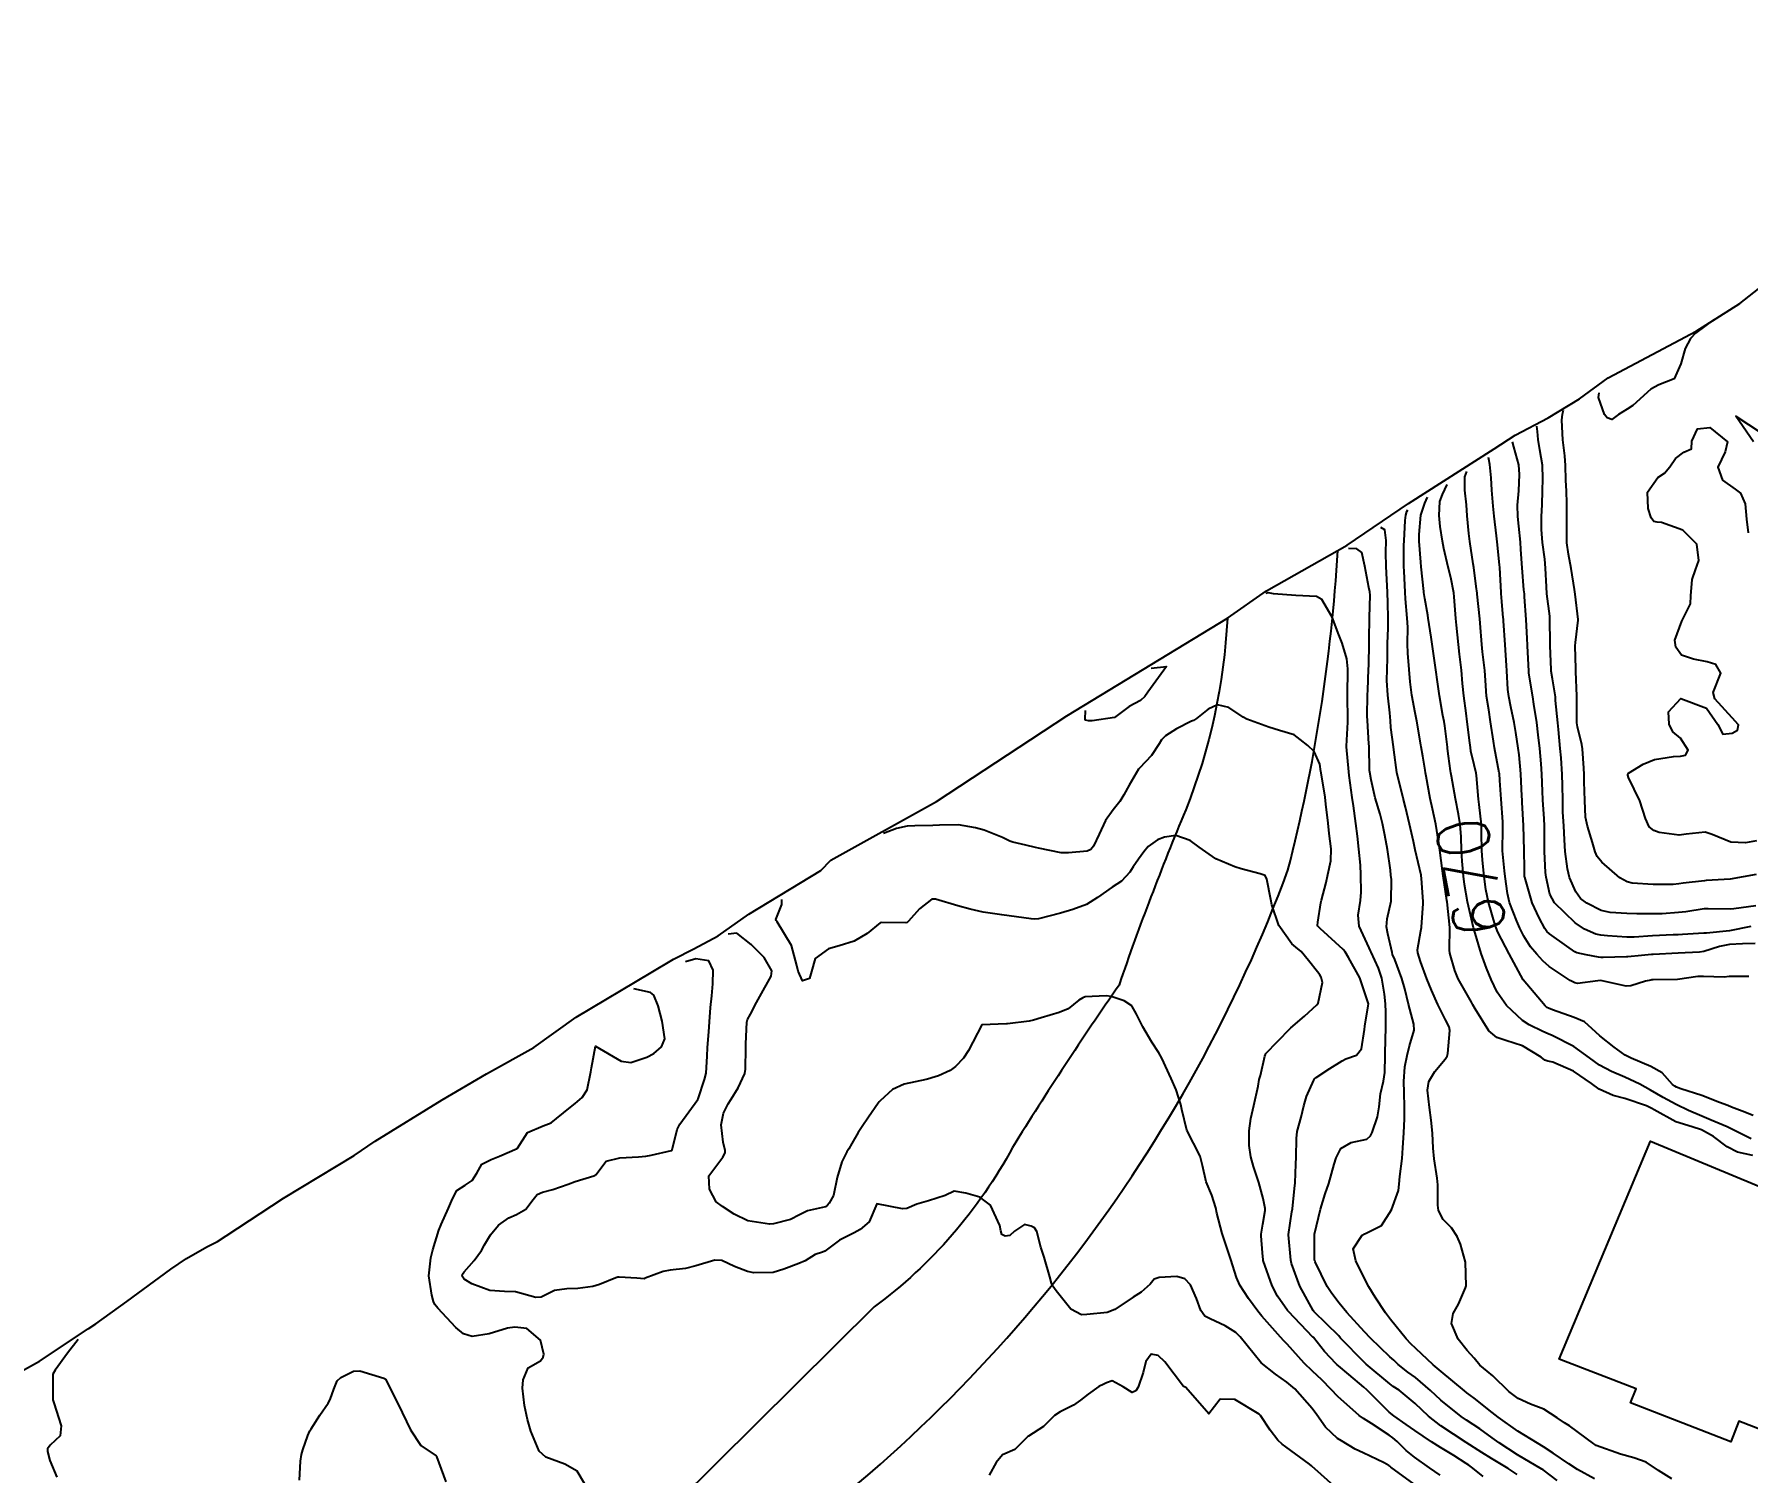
# Model space of a CAD drawing. Header units: metres. Extents: x 292545 to 299085, y 7450245 to 7463078.
# Drawn here: x 295936.3 to 296069.5, y 7459492.9 to 7459604.6 of the extents above; entities that cross this region are included whole.
import ezdxf
from ezdxf.enums import TextEntityAlignment as Align

# ---------------------------------------------------------------- set-up
doc = ezdxf.new("R2010")
doc.units = ezdxf.units.M
for name, color, linetype in [('Area', 45, 'Continuous'), ('Cotas', 45, 'Continuous'), ('Curvas de Nivel 1m', 11, 'Continuous'), ('Curvas de Nivel 5m', 15, 'Continuous'), ('Edificações', 30, 'Continuous'), ('Vias Primárias', 230, 'Continuous')]:
    doc.layers.add(name, color=color, linetype=linetype)
doc.styles.add('Style-STANDARD', font='STANDARD.shx')

msp = doc.modelspace()

# ---------------------------------------------------------------- linework, layer by layer
at = {"layer": 'Area'}
msp.add_polyline3d([(295930.14, 7459497.87, 676.75), (295936.75, 7459501.52, 672.89), (295940.52, 7459504.03, 660.57), (295941.13, 7459504.43, 671.95), (295943.53, 7459506.15, 668.18), (295946.95, 7459508.68, 664.49), (295948.16, 7459509.5, 663.07), (295949.74, 7459510.41, 669.25), (295950.58, 7459510.83, 661.02), (295951.25, 7459511.26, 660.3), (295955.7, 7459514.19, 670.05), (295961.18, 7459517.51, 664.62), (295962.83, 7459518.62, 669.7), (295968.02, 7459521.83, 668.16), (295971.48, 7459523.85, 669.39), (295975.15, 7459525.89, 669.17), (295978.45, 7459528.26, 669.12), (295984.27, 7459531.71, 661.74), (295986.01, 7459532.76, 671.01), (295987.59, 7459533.56, 671.41), (295989.47, 7459534.58, 666.05), (295991.86, 7459536.25, 666.91), (295997.44, 7459539.66, 664.44), (295998.22, 7459540.45, 664.55), (296006.43, 7459545, 665.01), (296016.55, 7459551.66, 665.96), (296029.03, 7459559.26, 665.61), (296032.08, 7459561.37, 665.74), (296038.33, 7459564.94, 667.15), (296043.1, 7459568.17, 670.82), (296049.76, 7459572.41, 674.24), (296051.39, 7459573.48, 675.14), (296053.96, 7459574.82, 676.49), (296056.38, 7459576.29, 691.62), (296058.6, 7459577.94, 677.05), (296065.46, 7459581.55, 688.71), (296068.83, 7459583.71, 691.36), (296070.66, 7459585.13, 687.36)], dxfattribs=at)
at = {"layer": 'Curvas de Nivel 1m', "flags": 128}
for points, elevation in [([(296066.8, 7459582.44), (296065.41, 7459581.4), (296065.01, 7459581), (296064.59, 7459580.22), (296064.27, 7459579.01), (296063.74, 7459577.85), (296062.56, 7459577.38), (296061.93, 7459577.04), (296060.54, 7459575.79), (296060.1, 7459575.5), (296059.41, 7459575.07), (296058.9, 7459574.7), (296058.53, 7459574.82), (296058.34, 7459575.08), (296057.87, 7459576.41), (296057.91, 7459576.77)], 677), ([(296070.11, 7459539.33), (296068.1, 7459538.97), (296066.23, 7459538.86), (296066.1, 7459538.85), (296064.45, 7459538.66), (296064.1, 7459538.61), (296063.65, 7459538.56), (296062.1, 7459538.56), (296060.48, 7459538.67), (296060.1, 7459538.76), (296059.51, 7459539.07), (296058.12, 7459540.29), (296057.77, 7459540.73), (296057.61, 7459541.09), (296057.4, 7459541.82), (296057.01, 7459543.1), (296056.86, 7459543.8), (296056.79, 7459545.1), (296056.75, 7459546.54), (296056.74, 7459547.1), (296056.72, 7459547.61), (296056.61, 7459549.1), (296056.56, 7459549.44), (296056.24, 7459550.8), (296056.18, 7459551.11), (296056.18, 7459551.17), (296056.18, 7459553.11), (296056.18, 7459553.2), (296056.1, 7459555.11), (296056.1, 7459555.31), (296056.06, 7459557.11), (296056.07, 7459557.36), (296056.29, 7459559.11), (296056.29, 7459559.16), (296056.05, 7459561.11), (296056, 7459561.48), (296055.73, 7459563.12), (296055.52, 7459564.23), (296055.4, 7459565.12), (296055.39, 7459566.08), (296055.4, 7459567.12), (296055.39, 7459568.18), (296055.37, 7459569.12), (296055.32, 7459569.97), (296055.29, 7459571.12), (296055.24, 7459571.87), (296055.08, 7459573.12), (296055.02, 7459574.63), (296055.07, 7459575.12), (296055.14, 7459575.43)], 676), ([(296069.91, 7459572.95), (296068.53, 7459574.96), (296070.51, 7459573.65)], 677), ([(296070.14, 7459541.96), (296069.28, 7459541.8), (296068.14, 7459541.84), (296066.69, 7459542.44), (296066.15, 7459542.62), (296064.68, 7459542.47), (296064.14, 7459542.39), (296062.58, 7459542.6), (296062.15, 7459542.76), (296061.81, 7459543.04), (296061.51, 7459543.7), (296061.08, 7459545.05), (296060.2, 7459546.88), (296060.15, 7459547.06), (296060.15, 7459547.12), (296060.2, 7459547.22), (296061.34, 7459547.92), (296062.22, 7459548.28), (296063.7, 7459548.5), (296064.22, 7459548.54), (296064.61, 7459548.62), (296064.83, 7459549), (296064.23, 7459549.92), (296063.64, 7459550.42), (296063.34, 7459551.02), (296063.3, 7459551.97), (296064.27, 7459553.01), (296066.26, 7459552.26), (296067.14, 7459550.98), (296067.51, 7459550.25), (296068.24, 7459550.32), (296068.65, 7459550.54), (296068.74, 7459550.96), (296068.25, 7459551.51), (296066.89, 7459552.98), (296066.78, 7459553.49), (296067.36, 7459554.97), (296066.97, 7459555.65), (296066.3, 7459555.86), (296065.24, 7459556.07), (296064.31, 7459556.37), (296063.86, 7459557.01), (296063.79, 7459557.55), (296064.34, 7459559.01), (296065, 7459560.36), (296065.03, 7459561), (296065.13, 7459562.25), (296065.39, 7459563), (296065.66, 7459563.74), (296065.49, 7459565), (296064.42, 7459566.09), (296062.76, 7459566.7), (296062.43, 7459566.72), (296062.17, 7459566.77), (296061.95, 7459567.04), (296061.72, 7459567.77), (296061.68, 7459569.04), (296062.47, 7459570.19), (296062.99, 7459570.51), (296063.4, 7459571.02), (296063.85, 7459571.66), (296064.49, 7459572.16), (296065.09, 7459572.41), (296065.12, 7459573), (296065.54, 7459573.97), (296066.52, 7459574.08), (296067.88, 7459572.97), (296067.71, 7459572.19), (296067.14, 7459570.98), (296067.49, 7459569.99), (296068.47, 7459569.28), (296068.9, 7459568.96), (296069.25, 7459568.15), (296069.37, 7459566.95), (296069.48, 7459565.89)], 677), ([(296069.7, 7459535.3), (296068.05, 7459534.97), (296066.26, 7459534.78), (296066.05, 7459534.77), (296064.39, 7459534.67), (296064.05, 7459534.65), (296063.67, 7459534.64), (296062.05, 7459534.56), (296060.62, 7459534.48), (296060.05, 7459534.48), (296058.55, 7459534.58), (296058.05, 7459534.61), (296057.66, 7459534.7), (296056.78, 7459535.1), (296056.06, 7459535.57), (296054.45, 7459537.13), (296054.09, 7459537.8), (296053.79, 7459539.13), (296053.75, 7459539.49), (296053.67, 7459541.13), (296053.66, 7459541.6), (296053.67, 7459543.13), (296053.64, 7459543.65), (296053.53, 7459545.14), (296053.5, 7459545.82), (296053.47, 7459547.14), (296053.41, 7459547.93), (296053.3, 7459549.14), (296053.18, 7459550.2), (296053.06, 7459551.14), (296052.83, 7459552.57), (296052.75, 7459553.15), (296052.46, 7459554.98), (296052.44, 7459555.15), (296052.35, 7459557.11), (296052.35, 7459557.15), (296052.32, 7459557.67), (296052.23, 7459559.15), (296052.11, 7459560.91), (296052.1, 7459561.15), (296052.07, 7459561.45), (296051.93, 7459563.16), (296051.83, 7459564.59), (296051.79, 7459565.16), (296051.66, 7459566.4), (296051.59, 7459567.16), (296051.58, 7459568.03), (296051.67, 7459569.16), (296051.73, 7459570.42), (296051.66, 7459571.16), (296051.41, 7459572.09), (296051.28, 7459572.56), (296051.19, 7459572.96)], 674), ([(296070.04, 7459533.98), (296069.05, 7459533.96), (296068.04, 7459533.89), (296067.27, 7459533.74), (296066.04, 7459533.36), (296065.72, 7459533.31), (296064.04, 7459533.23), (296062.11, 7459533.12), (296062.03, 7459533.11), (296061.97, 7459533.11), (296061.19, 7459533.05), (296060.14, 7459532.95), (296060.03, 7459532.94), (296058.22, 7459532.89), (296058.03, 7459532.89), (296057.86, 7459532.91), (296056.91, 7459533.1), (296056.18, 7459533.26), (296056.03, 7459533.32), (296055.39, 7459533.77), (296054.05, 7459534.72), (296053.84, 7459534.92), (296053.7, 7459535.14), (296053.24, 7459535.96), (296052.7, 7459537.14), (296052.13, 7459539.13), (296052.12, 7459539.15), (296052.11, 7459539.88), (296052.09, 7459541.12), (296052.09, 7459541.15), (296052.09, 7459541.19), (296052.03, 7459543.15), (296051.94, 7459544.92), (296051.93, 7459545.15), (296051.91, 7459545.42), (296051.83, 7459547.16), (296051.7, 7459548.64), (296051.63, 7459549.16), (296051.44, 7459550.36), (296051.3, 7459551.16), (296051.06, 7459552.37), (296050.9, 7459553.17), (296050.83, 7459553.72), (296050.73, 7459555.17), (296050.71, 7459555.59), (296050.6, 7459557.18), (296050.47, 7459559.05), (296050.47, 7459559.18), (296050.46, 7459559.29), (296050.36, 7459560.56), (296050.31, 7459561.18), (296050.3, 7459561.25), (296050.2, 7459563.18), (296050.18, 7459563.39), (296049.99, 7459565.18), (296049.94, 7459565.66), (296049.75, 7459567.19), (296049.68, 7459567.96), (296049.58, 7459569.19), (296049.51, 7459570.15), (296049.42, 7459571.19), (296049.34, 7459571.62), (296049.31, 7459571.74)], 673), ([(296069.89, 7459520.62), (296069.03, 7459520.95), (296068.2, 7459521.27), (296067.9, 7459521.38), (296067.26, 7459521.62), (296065.9, 7459522.17), (296064.25, 7459522.67), (296063.91, 7459522.81), (296063.78, 7459522.88), (296063.62, 7459523.01), (296062.82, 7459523.93), (296061.93, 7459524.43), (296060.39, 7459525.06), (296059.94, 7459525.31), (296059.09, 7459525.92), (296057.96, 7459526.79), (296057.66, 7459527.08), (296056.77, 7459527.9), (296055.97, 7459528.22), (296054.3, 7459528.81), (296053.98, 7459528.95), (296053.86, 7459529.01), (296053.71, 7459529.13), (296052.01, 7459531.16), (296050.91, 7459533.17), (296050.05, 7459534.85), (296049.91, 7459535.18), (296049.83, 7459535.41), (296049.32, 7459537.19), (296049.12, 7459538.17), (296048.99, 7459539.19), (296048.85, 7459540.46), (296048.79, 7459541.19), (296048.78, 7459542.56), (296048.76, 7459543.19), (296048.59, 7459544.78), (296048.54, 7459545.2), (296048.38, 7459547.02), (296048.35, 7459547.2), (296048.21, 7459547.85), (296047.95, 7459548.93), (296047.91, 7459549.2), (296047.86, 7459549.57), (296047.67, 7459551.21), (296047.58, 7459551.88), (296047.4, 7459553.21), (296047.3, 7459554.19), (296047.21, 7459555.21), (296047.07, 7459556.45), (296046.98, 7459557.21), (296046.83, 7459558.72), (296046.79, 7459559.22), (296046.66, 7459560.92), (296046.62, 7459561.22), (296046.38, 7459562.41), (296046.19, 7459563.22), (296045.85, 7459564.67), (296045.74, 7459565.23), (296045.56, 7459566.37), (296045.48, 7459567.23), (296045.54, 7459568.33), (296045.73, 7459568.87), (296046.1, 7459569.65)], 671), ([(296069.54, 7459531.42), (296068.01, 7459531.4), (296067.62, 7459531.36), (296066.02, 7459531.42), (296065.59, 7459531.42), (296064.01, 7459531.19), (296062.12, 7459531.14), (296062.01, 7459531.14), (296061.93, 7459531.13), (296061.52, 7459531.04), (296060.38, 7459530.68), (296060.01, 7459530.67), (296058.14, 7459531.08), (296058.01, 7459531.09), (296057.82, 7459531.08), (296056.24, 7459530.88), (296056.01, 7459530.92), (296055.65, 7459531.11), (296054.02, 7459532.2), (296053.53, 7459532.64), (296053.06, 7459533.14), (296052.59, 7459533.71), (296052.05, 7459534.55), (296051.74, 7459535.16), (296051.51, 7459535.72), (296050.95, 7459537.17), (296050.78, 7459537.86), (296050.61, 7459539.17), (296050.56, 7459539.62), (296050.41, 7459541.18), (296050.44, 7459542.89), (296050.44, 7459543.18), (296050.42, 7459543.44), (296050.29, 7459545.18), (296050.19, 7459546.64), (296050.16, 7459547.18), (296050.15, 7459547.23), (296049.78, 7459549.18), (296049.7, 7459549.71), (296049.48, 7459551.19), (296049.33, 7459552.12), (296049.17, 7459553.19), (296049.08, 7459554.4), (296049.02, 7459555.19), (296048.86, 7459556.65), (296048.8, 7459557.2), (296048.68, 7459558.86), (296048.65, 7459559.2), (296048.44, 7459561.12), (296048.44, 7459561.2), (296048.37, 7459561.71), (296048.17, 7459563.2), (296048.13, 7459563.47), (296047.87, 7459565.21), (296047.8, 7459565.83), (296047.67, 7459567.21), (296047.6, 7459568.06), (296047.48, 7459569.21), (296047.49, 7459570.23), (296047.62, 7459570.64)], 672), ([(296069.85, 7459517.5), (296068.67, 7459517.77), (296067.86, 7459518.18), (296066.8, 7459518.98), (296065.87, 7459519.49), (296065.14, 7459519.73), (296063.88, 7459520.12), (296062.18, 7459521.04), (296062, 7459521.15), (296061.89, 7459521.2), (296061.58, 7459521.36), (296059.9, 7459521.94), (296059, 7459522.17), (296057.91, 7459522.66), (296057.32, 7459523.1), (296055.92, 7459524.05), (296054.31, 7459524.75), (296053.93, 7459524.82), (296053.7, 7459524.9), (296053.4, 7459525.14), (296051.95, 7459526.02), (296050.67, 7459526.45), (296049.96, 7459526.67), (296049.34, 7459527.19), (296048.28, 7459528.9), (296048.1, 7459529.2), (296047.99, 7459529.41), (296046.97, 7459531.22), (296046.69, 7459531.89), (296046.3, 7459533.23), (296046.28, 7459533.47), (296046.3, 7459535.23), (296046.11, 7459537.21), (296046.1, 7459537.23), (296046.1, 7459537.24), (296046.08, 7459537.32), (296045.79, 7459539.23), (296045.74, 7459539.61), (296045.53, 7459541.24), (296045.44, 7459541.94), (296045.23, 7459543.24), (296044.97, 7459544.44), (296044.79, 7459545.24), (296044.47, 7459546.98), (296044.42, 7459547.25), (296044.39, 7459547.44), (296044.22, 7459548.53), (296044.09, 7459549.25), (296044.07, 7459549.41), (296043.74, 7459551.25), (296043.62, 7459551.89), (296043.36, 7459553.26), (296043.22, 7459554.32), (296043.14, 7459555.26), (296043.04, 7459556.53), (296043.02, 7459557.26), (296043.04, 7459558.56), (296043.01, 7459559.26), (296042.88, 7459560.75), (296042.84, 7459561.27), (296042.76, 7459562.9), (296042.75, 7459563.27), (296042.75, 7459564.93), (296042.76, 7459565.27), (296042.85, 7459566.85), (296042.9, 7459567.27), (296042.98, 7459567.54), (296043.04, 7459567.67)], 669), ([(296063.55, 7459492.37), (296062.52, 7459493.03), (296061.56, 7459493.67), (296060.61, 7459494.01), (296059.57, 7459494.29), (296057.69, 7459494.98), (296057.58, 7459495.04), (296057.5, 7459495.09), (296055.6, 7459496.5), (296055.23, 7459496.74), (296054.66, 7459497.12), (296053.61, 7459497.79), (296052.58, 7459498.19), (296051.63, 7459498.63), (296050.9, 7459499.17), (296049.64, 7459500.38), (296049.2, 7459500.74), (296048.65, 7459501.2), (296048.21, 7459501.76), (296047.66, 7459502.36), (296046.95, 7459503.22), (296046.45, 7459504.46), (296046.56, 7459505.22), (296046.99, 7459505.94), (296047.54, 7459507.21), (296047.57, 7459507.37), (296047.53, 7459509.21), (296047.15, 7459510.6), (296046.87, 7459511.21), (296046.45, 7459511.89), (296045.79, 7459512.53), (296045.43, 7459513.23), (296045.38, 7459513.65), (296045.38, 7459515.23), (296045.33, 7459515.73), (296045.1, 7459517.24), (296045.02, 7459518.07), (296044.96, 7459519.24), (296044.86, 7459520.25), (296044.73, 7459521.24), (296044.57, 7459522.58), (296044.67, 7459523.24), (296045.15, 7459524.02), (296045.94, 7459524.98), (296046.11, 7459525.23), (296046.16, 7459525.44), (296046.32, 7459527.22), (296046.26, 7459527.51), (296045.97, 7459528.05), (296045.39, 7459529.24), (296044.89, 7459530.35), (296044.52, 7459531.24), (296044.03, 7459532.57), (296043.82, 7459533.25), (296043.79, 7459533.49), (296044.05, 7459534.97), (296044.1, 7459535.21), (296044.1, 7459535.25), (296044.24, 7459537.08), (296044.24, 7459537.25), (296044.1, 7459539.02), (296044.08, 7459539.25), (296044.08, 7459539.28), (296043.63, 7459541.26), (296043.49, 7459541.91), (296043.19, 7459543.26), (296042.86, 7459544.56), (296042.69, 7459545.26), (296042.2, 7459547.27), (296041.97, 7459549.02), (296041.94, 7459549.27), (296041.73, 7459550.77), (296041.69, 7459551.28), (296041.64, 7459551.89), (296041.49, 7459553.28), (296041.42, 7459554.42), (296041.44, 7459555.28), (296041.46, 7459556.13), (296041.48, 7459557.28), (296041.52, 7459558.47), (296041.52, 7459559.28), (296041.49, 7459560.41), (296041.46, 7459561.28), (296041.41, 7459562.25), (296041.36, 7459563.28), (296041.34, 7459564.35), (296041.37, 7459565.28), (296041.27, 7459566.13), (296040.94, 7459566.3)], 668), ([(296057.55, 7459492.38), (296056.23, 7459493.1), (296055.56, 7459493.53), (296054.34, 7459494.36), (296053.58, 7459494.87), (296053.13, 7459495.14), (296051.59, 7459496.08), (296050.06, 7459497.18), (296049.61, 7459497.52), (296048.19, 7459498.64), (296047.63, 7459499.07), (296047.46, 7459499.21), (296045.65, 7459500.71), (296045.02, 7459501.24), (296043.67, 7459502.51), (296043.29, 7459502.88), (296042.91, 7459503.26), (296041.69, 7459504.75), (296041.31, 7459505.28), (296040.52, 7459506.49), (296040.03, 7459507.3), (296039.73, 7459507.84), (296039.02, 7459509.31), (296038.81, 7459510.26), (296039.49, 7459511.3), (296039.67, 7459511.41), (296039.77, 7459511.45), (296041.01, 7459512.06), (296041.79, 7459513.28), (296042.32, 7459514.77), (296042.38, 7459515.27), (296042.42, 7459515.86), (296042.61, 7459517.27), (296042.67, 7459518.09), (296042.74, 7459519.27), (296042.8, 7459520.34), (296042.8, 7459521.26), (296042.77, 7459522.39), (296042.74, 7459523.26), (296042.81, 7459524.38), (296042.99, 7459525.26), (296043.18, 7459526.02), (296043.53, 7459527.25), (296043.51, 7459527.71), (296043.09, 7459529.26), (296042.82, 7459530.44), (296042.59, 7459531.26), (296042.03, 7459532.72), (296041.87, 7459533.11), (296041.82, 7459533.27), (296041.5, 7459534.73), (296041.39, 7459535.28), (296041.45, 7459535.9), (296041.75, 7459537.27), (296041.77, 7459538.94), (296041.74, 7459539.28), (296041.71, 7459539.68), (296041.47, 7459541.28), (296041.27, 7459542.4), (296041.09, 7459543.29), (296040.9, 7459544.03), (296040.52, 7459545.29), (296040.19, 7459546.7), (296040.09, 7459547.3), (296040.08, 7459547.42), (296040.04, 7459549.3), (296040.03, 7459549.5), (296039.92, 7459551.3), (296039.9, 7459551.65), (296039.92, 7459553.3), (296039.93, 7459553.65), (296040, 7459555.3), (296040.01, 7459555.59), (296040.04, 7459557.3), (296040.04, 7459557.59), (296040.07, 7459559.3), (296040.12, 7459561.05), (296040.1, 7459561.29), (296040.02, 7459561.64), (296039.72, 7459563.3), (296039.47, 7459564.37), (296039.08, 7459564.64), (296038.45, 7459564.68)], 667), ([(296054.66, 7459492.24), (296053.55, 7459493.08), (296053.47, 7459493.14), (296051.57, 7459494.25), (296050.14, 7459495.17), (296049.59, 7459495.57), (296048.65, 7459496.25), (296047.6, 7459496.93), (296047.18, 7459497.21), (296045.62, 7459498.49), (296044.82, 7459499.24), (296043.64, 7459500.24), (296043.05, 7459500.66), (296042.29, 7459501.27), (296041.97, 7459501.59), (296041.66, 7459501.87), (296040.16, 7459503.3), (296039.68, 7459503.8), (296038.32, 7459505.31), (296037.71, 7459506.04), (296037.15, 7459506.77), (296036.78, 7459507.33), (296035.86, 7459509.24), (296035.82, 7459509.35), (296035.81, 7459509.4), (296035.8, 7459511.35), (296035.8, 7459511.38), (296036.26, 7459513.34), (296036.63, 7459514.52), (296036.91, 7459515.33), (296037.33, 7459516.82), (296037.48, 7459517.33), (296037.85, 7459518.05), (296038.65, 7459518.52), (296039.86, 7459518.77), (296040.14, 7459519.02), (296040.27, 7459519.3), (296040.68, 7459520.5), (296040.81, 7459521.29), (296040.92, 7459522.3), (296041.15, 7459523.28), (296041.25, 7459523.95), (296041.3, 7459525.28), (296041.32, 7459526.64), (296041.33, 7459527.28), (296041.33, 7459528.63), (296041.31, 7459529.28), (296041.24, 7459530.03), (296041.03, 7459531.28), (296040.78, 7459532.05), (296040.2, 7459533.3), (296040.15, 7459533.41), (296040.04, 7459533.63), (296039.28, 7459535.31), (296039.2, 7459536.17), (296039.38, 7459537.31), (296039.42, 7459537.97), (296039.41, 7459539.31), (296039.37, 7459540.05), (296039.25, 7459541.31), (296039.13, 7459542.32), (296039.02, 7459543.31), (296038.82, 7459544.66), (296038.72, 7459545.31), (296038.49, 7459547.03), (296038.46, 7459547.32), (296038.28, 7459549.26), (296038.28, 7459549.32), (296038.38, 7459551.18), (296038.39, 7459551.32), (296038.35, 7459553.24), (296038.35, 7459553.32), (296038.4, 7459555.21), (296038.4, 7459555.32), (296038.3, 7459556.09), (296037.94, 7459557.32), (296037.69, 7459557.96), (296037.16, 7459559.33), (296036.36, 7459560.7), (296035.96, 7459560.95), (296034.36, 7459561.02), (296032.6, 7459561.15), (296032.36, 7459561.2), (296032.19, 7459561.22), (296032.01, 7459561.17)], 666), ([(296023.1, 7459555.37), (296024.29, 7459555.49), (296022.86, 7459553.5), (296022.61, 7459553.16), (296022.27, 7459552.86), (296021.39, 7459552.39), (296020.25, 7459551.53), (296018.52, 7459551.28), (296018.25, 7459551.27), (296018.01, 7459551.33), (296017.97, 7459551.42), (296018.02, 7459552.07)], 666), ([(296048.91, 7459492.55), (296048.11, 7459493.2), (296047.79, 7459493.43), (296047.57, 7459493.57), (296046.61, 7459494.18), (296045.58, 7459494.81), (296044.9, 7459495.24), (296043.59, 7459496.12), (296042.93, 7459496.59), (296041.95, 7459497.27), (296041.61, 7459497.56), (296039.86, 7459499.3), (296039.64, 7459499.51), (296038.47, 7459500.49), (296037.65, 7459501.16), (296037.57, 7459501.24), (296037.48, 7459501.32), (296036.58, 7459502.26), (296035.71, 7459503.35), (296035.67, 7459503.39), (296033.78, 7459505.37), (296033.7, 7459505.46), (296032.92, 7459506.58), (296032.51, 7459507.38), (296031.81, 7459509.33), (296031.8, 7459509.39), (296031.76, 7459509.93), (296031.65, 7459511.27), (296031.66, 7459511.39), (296031.78, 7459512.16), (296031.96, 7459513.22), (296031.96, 7459513.39), (296031.8, 7459514.17), (296031.47, 7459515.4), (296031.07, 7459516.64), (296030.86, 7459517.4), (296030.72, 7459518.27), (296030.71, 7459519.41), (296030.86, 7459520.38), (296031.09, 7459521.4), (296031.41, 7459522.9), (296031.51, 7459523.4), (296031.59, 7459523.73), (296031.94, 7459525.22), (296031.98, 7459525.35), (296032, 7459525.39), (296032.95, 7459526.38), (296033.91, 7459527.37), (296033.93, 7459527.4), (296033.96, 7459527.42), (296035.01, 7459528.32), (296035.98, 7459529.22), (296036.08, 7459529.35), (296036.42, 7459530.94), (296036.31, 7459531.35), (296036.2, 7459531.53), (296036.02, 7459531.77), (296035.33, 7459532.65), (296034.75, 7459533.36), (296034.35, 7459533.68), (296034.04, 7459533.94), (296033.02, 7459535.38), (296032.48, 7459536.98), (296032.41, 7459537.39), (296032.1, 7459538.98), (296031.97, 7459539.26), (296031.58, 7459539.4), (296030.11, 7459539.79), (296029.6, 7459539.93), (296028.12, 7459540.55), (296026.83, 7459541.45), (296026.14, 7459541.98), (296025.02, 7459542.36), (296024.14, 7459542.25), (296023.6, 7459542.04), (296022.88, 7459541.5), (296022.54, 7459541.09), (296022.12, 7459540.52), (296021.7, 7459539.92), (296021.44, 7459539.52), (296020.81, 7459538.81), (296020.09, 7459538.36), (296018.93, 7459537.55), (296018.08, 7459537.01), (296017.03, 7459536.61), (296016.07, 7459536.33), (296014.36, 7459535.9), (296014.07, 7459535.87), (296013.78, 7459535.9), (296012.07, 7459536.12), (296011.52, 7459536.19), (296010.07, 7459536.42), (296009.06, 7459536.65), (296008.08, 7459536.91), (296006.36, 7459537.42), (296006.08, 7459537.41), (296005.1, 7459536.68), (296004.25, 7459535.72), (296004.16, 7459535.62), (296004.06, 7459535.59), (296002.19, 7459535.62), (296002.06, 7459535.58), (296001.05, 7459534.75), (296000.04, 7459534.16), (295998.86, 7459533.79), (295998.03, 7459533.57), (295997.01, 7459532.82), (295996.72, 7459531.81), (295996.56, 7459531.26), (295996.01, 7459531.07), (295995.68, 7459531.82), (295995.57, 7459532.27), (295995.17, 7459533.83), (295994.06, 7459535.66), (295993.98, 7459535.76), (295993.96, 7459535.84), (295994.42, 7459537.01), (295994.42, 7459537.4)], 664), ([(296045.55, 7459492.66), (296044.74, 7459493.24), (296043.57, 7459494.06), (296042.91, 7459494.59), (296042.22, 7459495.27), (296041.88, 7459495.57), (296041.59, 7459495.78), (296040.22, 7459496.67), (296039.6, 7459497.06), (296039.27, 7459497.3), (296037.62, 7459498.78), (296037.09, 7459499.33), (296036.37, 7459500.07), (296035.65, 7459500.74), (296035, 7459501.36), (296033.67, 7459502.83), (296033.41, 7459503.11), (296033.16, 7459503.38), (296031.7, 7459505.02), (296031.39, 7459505.4), (296030.68, 7459506.38), (296030, 7459507.42), (296029.73, 7459508.03), (296029.3, 7459509.42), (296029.06, 7459510.13), (296028.63, 7459511.43), (296028.22, 7459513.01), (296028.13, 7459513.44), (296027.81, 7459514.42), (296027.38, 7459515.45), (296027.1, 7459516.72), (296026.91, 7459517.45), (296025.87, 7459519.46), (296025.49, 7459521.07), (296025.41, 7459521.47), (296025.04, 7459522.61), (296024.66, 7459523.48), (296023.94, 7459525.07), (296023.71, 7459525.49), (296023.15, 7459526.3), (296022.47, 7459527.5), (296021.97, 7459528.49), (296021.6, 7459529.13), (296021.01, 7459529.52), (296019.99, 7459529.85), (296019.62, 7459529.91), (296017.99, 7459529.83), (296017.79, 7459529.76), (296017.5, 7459529.56), (296016.65, 7459528.9), (296015.97, 7459528.62), (296014.57, 7459528.2), (296013.97, 7459528.02), (296013.63, 7459527.95), (296011.96, 7459527.74), (296011.86, 7459527.74), (296009.96, 7459527.65), (296008.93, 7459525.67), (296008.53, 7459525.07), (296007.92, 7459524.42), (296007.49, 7459524.11), (296006.6, 7459523.69), (296006.08, 7459523.53), (296005.91, 7459523.49), (296005.62, 7459523.41), (296003.91, 7459523.05), (296003.02, 7459522.62), (296002.06, 7459521.75), (296001.97, 7459521.67), (296001.89, 7459521.57), (296001.15, 7459520.49), (296000.66, 7459519.76), (296000.35, 7459519.28), (295999.85, 7459518.43), (295999.61, 7459518.01), (295999.47, 7459517.78), (295999.07, 7459517.02), (295998.71, 7459515.79), (295998.42, 7459514.4), (295998.1, 7459513.8), (295997.97, 7459513.63), (295997.8, 7459513.51), (295996.42, 7459513.19), (295995.79, 7459512.88), (295995.09, 7459512.52), (295993.78, 7459512.19), (295993.47, 7459512.16), (295991.78, 7459512.43), (295990.72, 7459512.95), (295989.8, 7459513.53), (295989.32, 7459513.9), (295988.79, 7459514.89), (295988.75, 7459515.91), (295989.84, 7459517.38), (295990.01, 7459517.72), (295990.02, 7459517.89), (295989.85, 7459518.55), (295989.7, 7459519.89), (295989.88, 7459520.78), (295990.25, 7459521.52), (295990.48, 7459521.88), (295991.02, 7459522.76), (295991.54, 7459523.87), (295991.6, 7459524.2), (295991.63, 7459525.87), (295991.63, 7459526.19), (295991.7, 7459527.87), (295991.75, 7459528.08), (295991.97, 7459528.49), (295992.46, 7459529.39), (295992.71, 7459529.86), (295993.59, 7459531.43), (295993.64, 7459531.85), (295993.04, 7459532.88), (295992.07, 7459533.87), (295992.05, 7459533.89), (295992.03, 7459533.91), (295990.93, 7459534.77), (295990.24, 7459534.69)], 663), ([(296043.54, 7459491.96), (296041.74, 7459493.28), (296041.64, 7459493.36), (296041.56, 7459493.42), (296041.22, 7459493.63), (296039.57, 7459494.4), (296038.96, 7459494.69), (296037.89, 7459495.32), (296037.58, 7459495.52), (296036.64, 7459496.38), (296035.97, 7459497.34), (296035.61, 7459497.85), (296034.27, 7459499.36), (296033.64, 7459499.9), (296032.77, 7459500.51), (296031.65, 7459501.4), (296030.02, 7459503.42), (296029.69, 7459503.75), (296028.86, 7459504.26), (296027.7, 7459504.81), (296027.28, 7459505.03), (296026.98, 7459505.45), (296026.63, 7459506.38), (296026.17, 7459507.46), (296025.73, 7459507.92), (296025.1, 7459508.11), (296023.73, 7459508.01), (296023.34, 7459507.88), (296023.03, 7459507.5), (296022.34, 7459506.88), (296021.71, 7459506.5), (296020.28, 7459505.53), (296019.7, 7459505.31), (296018.11, 7459505.15), (296017.7, 7459505.12), (296016.87, 7459505.57), (296015.72, 7459506.99), (296015.48, 7459507.34), (296015.36, 7459507.59), (296015.24, 7459508.08), (296014.79, 7459509.59), (296014.55, 7459510.38), (296014.22, 7459511.6), (296014.04, 7459511.87), (296013.78, 7459512.01), (296013.27, 7459512.13), (296012.49, 7459511.62), (296012.12, 7459511.28), (296011.77, 7459511.23), (296011.5, 7459511.36), (296011.42, 7459511.64), (296011.34, 7459512.07), (296010.63, 7459513.64), (296009.81, 7459514.26), (296008.72, 7459514.58), (296007.81, 7459514.74), (296007.1, 7459514.4), (296005.81, 7459513.97), (296004.91, 7459513.71), (296004.13, 7459513.39), (296003.8, 7459513.36), (296001.8, 7459513.75), (296001.19, 7459512.34), (296000.5, 7459511.76), (296000.03, 7459511.5), (295999.77, 7459511.37), (295998.89, 7459510.91), (295997.76, 7459510.06), (295997.58, 7459509.98), (295997, 7459509.81), (295996.24, 7459509.32), (295995.74, 7459509.1), (295994.56, 7459508.66), (295993.74, 7459508.42), (295992.25, 7459508.38), (295991.74, 7459508.48), (295990.75, 7459508.88), (295989.75, 7459509.34), (295989.22, 7459509.37), (295987.74, 7459508.94), (295986.94, 7459508.73), (295985.74, 7459508.6), (295985.19, 7459508.5), (295983.81, 7459507.96), (295983.76, 7459507.94), (295983.73, 7459507.93), (295983.16, 7459507.97), (295981.79, 7459508.05), (295981.73, 7459508.05), (295981.68, 7459508.05), (295981.53, 7459507.99), (295980.24, 7459507.49), (295979.72, 7459507.33), (295978.57, 7459507.17), (295977.72, 7459507.14), (295976.76, 7459507), (295975.71, 7459506.49), (295975.3, 7459506.47), (295973.72, 7459506.9), (295972.87, 7459506.94), (295971.72, 7459507.01), (295970.32, 7459507.53), (295969.73, 7459507.89), (295969.59, 7459508.13), (295969.6, 7459508.27), (295969.74, 7459508.46), (295970.52, 7459509.35), (295971.08, 7459510.12), (295971.32, 7459510.55), (295971.77, 7459511.34), (295972.4, 7459512.1), (295973.2, 7459512.67), (295973.79, 7459512.92), (295974.54, 7459513.32), (295975.09, 7459514.07), (295975.41, 7459514.46), (295975.81, 7459514.66), (295976.63, 7459514.87), (295977.82, 7459515.28), (295978.35, 7459515.49), (295979.82, 7459515.91), (295979.89, 7459515.94), (295979.96, 7459516.01), (295980.76, 7459517.07), (295981.84, 7459517.32), (295983.27, 7459517.4), (295983.84, 7459517.46), (295984.26, 7459517.53), (295985.84, 7459517.88), (295985.88, 7459517.9), (295985.9, 7459517.94), (295986.29, 7459519.51), (295986.49, 7459519.93), (295987.89, 7459521.86), (295987.91, 7459521.91), (295988.42, 7459523.4), (295988.54, 7459523.9), (295988.62, 7459525.22), (295988.65, 7459525.9), (295988.75, 7459527.11), (295988.79, 7459527.9), (295988.87, 7459529.01), (295988.97, 7459529.9), (295989.05, 7459530.85), (295989.08, 7459531.9), (295988.74, 7459532.62), (295987.74, 7459532.78), (295986.94, 7459532.54)], 662), ([(295979.08, 7459492.02), (295978.51, 7459492.98), (295977.56, 7459493.51), (295976.09, 7459494.05), (295975.57, 7459494.53), (295974.92, 7459496.07), (295974.67, 7459497), (295974.43, 7459498.07), (295974.27, 7459499.43), (295974.33, 7459500.07), (295974.71, 7459501), (295975.66, 7459501.55), (295975.88, 7459501.84), (295975.92, 7459502.06), (295975.67, 7459503.16), (295974.61, 7459504.07), (295973.68, 7459504.16), (295973.1, 7459504.09), (295971.68, 7459503.64), (295970.37, 7459503.43), (295969.68, 7459503.64), (295969.1, 7459504.14), (295967.7, 7459505.63), (295967.47, 7459505.92), (295967.36, 7459506.16), (295967.23, 7459506.64), (295966.98, 7459508.16), (295967.14, 7459509.55), (295967.3, 7459510.16), (295967.77, 7459511.69), (295967.9, 7459512.02), (295967.95, 7459512.15), (295968.53, 7459513.4), (295968.82, 7459514.14), (295969.17, 7459514.77), (295969.81, 7459515.19), (295970.37, 7459515.57), (295970.73, 7459516.12), (295971.12, 7459516.84), (295971.84, 7459517.2), (295972.49, 7459517.45), (295973.85, 7459518.04), (295973.87, 7459518.06), (295973.89, 7459518.08), (295974.65, 7459519.29), (295975.87, 7459519.81), (295976.5, 7459520.05), (295977.88, 7459521.16), (295978.36, 7459521.55), (295978.91, 7459522.02), (295979.3, 7459522.61), (295979.59, 7459524.01), (295979.63, 7459524.31), (295979.94, 7459526.01), (295981.93, 7459524.83), (295982.68, 7459524.73), (295983.93, 7459525.13), (295984.46, 7459525.44), (295985.08, 7459525.95), (295985.32, 7459526.57), (295985.13, 7459527.95), (295984.8, 7459529.13), (295984.47, 7459529.96), (295984.2, 7459530.16), (295982.93, 7459530.45)], 661), ([(295939.76, 7459503.21), (295938.92, 7459502.13), (295937.96, 7459500.83), (295937.79, 7459500.51), (295937.77, 7459500.37), (295937.79, 7459498.51), (295937.85, 7459498.27), (295938.42, 7459496.5), (295938.36, 7459495.72), (295937.57, 7459495), (295937.37, 7459494.71), (295937.36, 7459494.51), (295937.56, 7459493.79), (295938.08, 7459492.5)], 661), ([(296037.54, 7459491.62), (296035.6, 7459493.35), (296035.58, 7459493.37), (296035.56, 7459493.39), (296035.41, 7459493.51), (296033.58, 7459494.86), (296033.28, 7459495.07), (296032.95, 7459495.38), (296032.36, 7459496.16), (296031.6, 7459497.29), (296031.5, 7459497.4), (296029.62, 7459498.54), (296028.47, 7459498.58), (296027.6, 7459497.44), (296025.79, 7459499.47), (296025.69, 7459499.52), (296025.63, 7459499.56), (296024.18, 7459501.48), (296023.66, 7459501.96), (296023.1, 7459502.06), (296022.7, 7459501.5), (296022.5, 7459500.65), (296022.09, 7459499.51), (296021.92, 7459499.22), (296021.63, 7459499.09), (296020.94, 7459499.52), (296020.09, 7459499.99), (296019.64, 7459499.83), (296019.44, 7459499.74), (296019.04, 7459499.55), (296018.22, 7459498.96), (296017.62, 7459498.5), (296017.07, 7459498.11), (296016.03, 7459497.58), (296015.6, 7459497.3), (296014.74, 7459496.45), (296013.58, 7459495.69), (296013.53, 7459495.66), (296013.47, 7459495.61), (296012.53, 7459494.66), (296011.57, 7459494.24), (296011.08, 7459493.64), (296010.53, 7459492.66)], 661), ([(295956.95, 7459492.28), (295957.03, 7459493.75), (295957.11, 7459494.28), (295957.2, 7459494.64), (295957.59, 7459495.75), (295957.75, 7459496.11), (295957.85, 7459496.27), (295958.53, 7459497.33), (295959.18, 7459498.25), (295959.33, 7459498.54), (295959.62, 7459499.35), (295959.88, 7459500), (295960.15, 7459500.24), (295961.14, 7459500.74), (295961.64, 7459500.78), (295963.49, 7459500.2), (295963.59, 7459500.16), (295963.63, 7459500.11), (295964.62, 7459498.19), (295965.58, 7459496.18), (295966.37, 7459494.96), (295967.56, 7459494.17), (295967.59, 7459494.15), (295967.6, 7459494.11), (295968.32, 7459492.14)], 661)]:
    msp.add_lwpolyline(points, dxfattribs=dict(at, elevation=elevation))
at = {"layer": 'Curvas de Nivel 5m', "flags": 128}
for points, elevation in [([(296070.08, 7459536.89), (296068.38, 7459536.66), (296068.08, 7459536.64), (296066.38, 7459536.68), (296066.08, 7459536.66), (296064.64, 7459536.44), (296064.07, 7459536.38), (296062.81, 7459536.29), (296062.07, 7459536.27), (296060.84, 7459536.28), (296060.07, 7459536.3), (296058.76, 7459536.39), (296058.08, 7459536.55), (296056.95, 7459537.1), (296056.46, 7459537.48), (296056.09, 7459537.98), (296055.6, 7459539.11), (296055.46, 7459539.77), (296055.28, 7459541.12), (296055.22, 7459542.03), (296055.16, 7459543.12), (296055.1, 7459544.19), (296055.08, 7459545.12), (296055.07, 7459546.24), (296055.04, 7459547.12), (296054.95, 7459548.39), (296054.89, 7459549.12), (296054.76, 7459550.61), (296054.7, 7459551.13), (296054.53, 7459552.86), (296054.51, 7459553.13), (296054.29, 7459554.54), (296054.19, 7459555.13), (296054.18, 7459555.24), (296054.11, 7459557.13), (296054.11, 7459557.33), (296054.09, 7459559.13), (296054.07, 7459559.4), (296053.86, 7459561.14), (296053.81, 7459561.7), (296053.75, 7459563.14), (296053.69, 7459563.84), (296053.52, 7459565.14), (296053.43, 7459566.14), (296053.43, 7459567.14), (296053.49, 7459568.1), (296053.52, 7459569.14), (296053.54, 7459570.07), (296053.5, 7459571.14), (296053.31, 7459572.33), (296053.18, 7459573.14), (296053.12, 7459573.75), (296053.06, 7459574.18)], 675), ([(296069.72, 7459518.8), (296069.42, 7459518.95), (296067.87, 7459519.72), (296066.61, 7459520.26), (296065.89, 7459520.56), (296064.85, 7459521), (296063.9, 7459521.46), (296062.89, 7459522.02), (296061.91, 7459522.58), (296061.06, 7459523.05), (296059.92, 7459523.6), (296058.88, 7459524.03), (296057.93, 7459524.52), (296057.15, 7459525.1), (296055.95, 7459525.97), (296054.26, 7459526.83), (296053.96, 7459526.95), (296053.54, 7459527.14), (296052.47, 7459527.66), (296051.97, 7459527.99), (296050.71, 7459529.17), (296050, 7459530.19), (296049.52, 7459531.18), (296049.16, 7459532.05), (296048.74, 7459533.19), (296048.2, 7459535.05), (296048.15, 7459535.2), (296048.06, 7459535.53), (296047.68, 7459537.21), (296047.45, 7459538.57), (296047.38, 7459539.21), (296047.27, 7459540.37), (296047.23, 7459541.21), (296047.19, 7459542.26), (296047.11, 7459543.22), (296046.98, 7459544.03), (296046.74, 7459545.22), (296046.43, 7459546.99), (296046.39, 7459547.23), (296046.37, 7459547.39), (296046.22, 7459548.53), (296046.14, 7459549.13), (296046.12, 7459549.22), (296045.92, 7459550.9), (296045.87, 7459551.23), (296045.78, 7459551.7), (296045.51, 7459553.23), (296045.35, 7459554.3), (296045.23, 7459555.24), (296045.05, 7459556.5), (296044.95, 7459557.24), (296044.87, 7459557.78), (296044.64, 7459559.25), (296044.6, 7459559.5), (296044.36, 7459560.79), (296044.29, 7459561.25), (296044.29, 7459561.33), (296044.08, 7459563.25), (296044.05, 7459563.6), (296043.93, 7459565.25), (296043.92, 7459565.75), (296044.05, 7459567.25), (296044.36, 7459568.2), (296044.57, 7459568.66)], 670), ([(296051.55, 7459492.71), (296050.84, 7459493.17), (296049.56, 7459493.95), (296048.8, 7459494.42), (296047.58, 7459495.21), (296045.6, 7459496.5), (296044.65, 7459497.24), (296043.62, 7459498.22), (296042.37, 7459499.27), (296041.92, 7459499.56), (296041.64, 7459499.76), (296039.81, 7459501.3), (296039.65, 7459501.44), (296037.83, 7459503.32), (296037.68, 7459503.48), (296035.78, 7459505.35), (296035.74, 7459505.39), (296035.7, 7459505.45), (296034.65, 7459507.36), (296034.02, 7459509.1), (296033.97, 7459509.37), (296033.79, 7459511.35), (296033.79, 7459511.37), (296034.04, 7459513.12), (296034.08, 7459513.37), (296034.25, 7459514.93), (296034.29, 7459515.37), (296034.36, 7459516.84), (296034.38, 7459517.36), (296034.4, 7459518.82), (296034.46, 7459519.36), (296034.75, 7459520.49), (296034.96, 7459521.36), (296035.17, 7459522.09), (296035.74, 7459523.35), (296035.8, 7459523.46), (296035.92, 7459523.56), (296036.99, 7459524.27), (296037.94, 7459524.86), (296038.24, 7459525.01), (296039.06, 7459525.31), (296039.46, 7459525.79), (296039.68, 7459527.3), (296039.72, 7459527.55), (296039.98, 7459529.14), (296039.99, 7459529.3), (296039.98, 7459529.36), (296039.31, 7459531.31), (296038.45, 7459532.9), (296038.19, 7459533.32), (296038.03, 7459533.52), (296036.24, 7459535.14), (296036.05, 7459535.31), (296036.04, 7459535.33), (296036.02, 7459535.37), (296036.06, 7459535.64), (296036.28, 7459537.14), (296036.33, 7459537.34), (296036.71, 7459538.72), (296036.84, 7459539.33), (296037.06, 7459540.39), (296037.09, 7459541.33), (296036.95, 7459542.53), (296036.85, 7459543.33), (296036.69, 7459544.81), (296036.62, 7459545.34), (296036.31, 7459547.23), (296036.3, 7459547.34), (296036.21, 7459547.9), (296035.77, 7459548.9), (296035.27, 7459549.35), (296034.69, 7459549.83), (296034.23, 7459550.19), (296033.08, 7459550.53), (296032.24, 7459550.78), (296030.54, 7459551.41), (296030.25, 7459551.56), (296029.15, 7459552.32), (296028.26, 7459552.51), (296027.53, 7459552.18), (296026.62, 7459551.46), (296026.4, 7459551.31), (296026.25, 7459551.24), (296025.07, 7459550.65), (296024.23, 7459550.12), (296023.92, 7459549.8), (296023.73, 7459549.49), (296023.13, 7459548.59), (296022.2, 7459547.61), (296022.15, 7459547.56), (296022.12, 7459547.51), (296021.41, 7459546.29), (296020.98, 7459545.52), (296020.68, 7459545.02), (296020.16, 7459544.35), (296019.56, 7459543.54), (296019.08, 7459542.48), (296018.62, 7459541.55), (296018.41, 7459541.28), (296018.13, 7459541.14), (296016.68, 7459541.02), (296016.12, 7459541.03), (296014.35, 7459541.38), (296014.13, 7459541.43), (296013.38, 7459541.61), (296012.36, 7459541.85), (296012.14, 7459541.93), (296011.57, 7459542.2), (296010.14, 7459542.78), (296009.45, 7459542.96), (296008.15, 7459543.19), (296006.67, 7459543.17), (296006.15, 7459543.14), (296004.75, 7459543.11), (296004.15, 7459543.08), (296003.33, 7459542.92), (296002.32, 7459542.53)], 665)]:
    msp.add_lwpolyline(points, dxfattribs=dict(at, elevation=elevation))
at = {"layer": 'Edificações'}
msp.add_lwpolyline([(296083.28, 7459504.57), (296078.28, 7459493.18), (296068.77, 7459496.87), (296068.14, 7459495.26), (296060.36, 7459498.27), (296060.79, 7459499.36), (296054.8, 7459501.68), (296061.91, 7459518.62), (296071.69, 7459514.55), (296070.42, 7459511.52), (296073.9, 7459510.07), (296073.3, 7459508.63)], close=True, dxfattribs=at)
at = {"layer": 'Vias Primárias'}
msp.add_lwpolyline([(296138.49, 7459597.46), (296167.47, 7459604.18, -0.200087), (296180.55, 7459601.98, 0.006028), (296203.39, 7459587.98, -0.002624), (296256.32, 7459556.03, -0.597548), (296257.78, 7459534.88, -0.070359), (296231.08, 7459518.66, 0.006814), (296205.93, 7459507.45), (296187.93, 7459502.01, 0.130617), (296157.27, 7459483.08, 0.042387), (296144.6, 7459467.19, -0.10894), (296111.01, 7459442.9, -0.056245), (296066.28, 7459435.82, -0.009044), (296024.7, 7459434.74, -0.254903), (296012.27, 7459440.88, -0.017413), (295990.88, 7459478.16, -0.529034), (295992.85, 7459486.19, 0.14999), (296033.73, 7459539.67, 0.048568), (296037.6, 7459564.52, -200.798762)], format="xyb", dxfattribs=at)
at = {"layer": 'Vias Primárias', "elevation": 665.61}
msp.add_lwpolyline([(296029.03, 7459559.26, -0.082594), (296025.79, 7459544.36, 0.016299), (296020.61, 7459530.75, 0.012324), (296012.34, 7459518.13, -0.110392), (296001.6, 7459505.74), (295958.69, 7459463.19), (295933.39, 7459437.78), (295920.82, 7459425.02), (295919.72, 7459423.96, -0.173106), (295919.2, 7459423.73, -0.079683)], format="xyb", dxfattribs=at)

# ---------------------------------------------------------------- texts
at = {"layer": 'Cotas', "style": 'Style-STANDARD'}
msp.add_text('670', height=4, rotation=100.9843, dxfattribs=at).set_placement((296047.96, 7459539.1, 670), align=Align.MIDDLE_CENTER)

doc.saveas('drawing.dxf')
